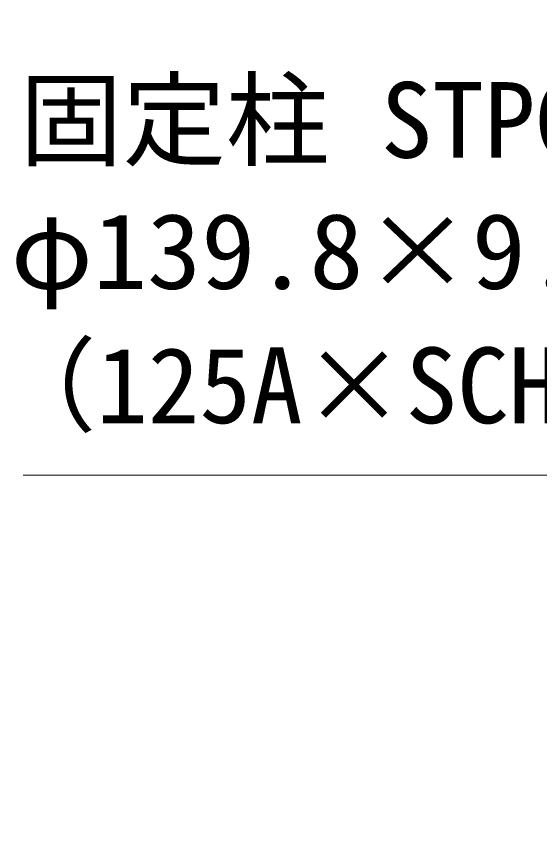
# Model space of a CAD drawing. Units: millimetres, scale not verified. Extents: x -11880 to 11880, y -8400 to 8400.
# Drawn here: x -6019 to -5181, y -657 to 649 of the extents above; entities that cross this region are included whole.
import ezdxf
from ezdxf.enums import TextEntityAlignment as Align

# ---------------------------------------------------------------- set-up
doc = ezdxf.new("R2010")
doc.units = ezdxf.units.MM
doc.header["$LTSCALE"] = 30
doc.layers.add('0-4_寸法線', color=4, linetype='Continuous', lineweight=18)
doc.styles.add('ＭＳ ゴシック', font='')
doc.styles.get('ＭＳ ゴシック').set_extended_font_data('MS Gothic')

# ---------------------------------------------------------------- blocks, each defined once
blk = doc.blocks.new('S258')
at = {"layer": '0-4_寸法線'}
for points in [[(5049381.5, 87836591.7), (5082352.7, 87836591.7), (5091372.3, 87816660.5), (5092609.1, 87813927.3)], [(5090916.7, 87816454.3), (5092609.1, 87813927.3), (5091827.8, 87816866.6)]]:
    blk.add_lwpolyline(points, dxfattribs=at)
at = {"layer": '0-4_寸法線', "color": 254, "style": 'ＭＳ ゴシック'}
for s, width, p in [('回転柱 STK400', 0.95, (5049190.6, 87844292.3)), ('φ216.3×4.5t', 1.05, (5048949.5, 87837992.3))]:
    blk.add_text(s, height=3637, dxfattribs=dict(at, width=width)).set_placement(p, align=Align.BOTTOM_LEFT)
blk = doc.blocks.new('S263')
at = {"layer": '0-4_寸法線'}
for points in [[(5046317.4, 87814111.2), (5083637.4, 87814111.2), (5090896.2, 87799657.1), (5092242.5, 87796976.2)], [(5090449.3, 87799432.8), (5092242.5, 87796976.2), (5091343, 87799881.5)]]:
    blk.add_lwpolyline(points, dxfattribs=at)
at = {"layer": '0-4_寸法線', "color": 254, "style": 'ＭＳ ゴシック'}
for s, p in [('固定柱 STPG370', (5046126.4, 87828262.9)), ('（125A×SCH80）', (5044865.9, 87815511.7))]:
    blk.add_text(s, height=3637, dxfattribs=at).set_placement(p, align=Align.BOTTOM_LEFT)
at = {"layer": '0-4_寸法線', "color": 254, "style": 'ＭＳ ゴシック', "width": 1.05}
blk.add_text('φ139.8×9.5t', height=3637, dxfattribs=at).set_placement((5045712.6, 87821962.9), align=Align.BOTTOM_LEFT)

msp = doc.modelspace()

# ---------------------------------------------------------------- block references
at = {"layer": '0-4_寸法線', "xscale": 0.03333333, "yscale": 0.03333333}
for name in ['S258', 'S263']:
    msp.add_blockref(name, (-174218.27, -2927222.78), dxfattribs=at)

doc.saveas('drawing.dxf')
